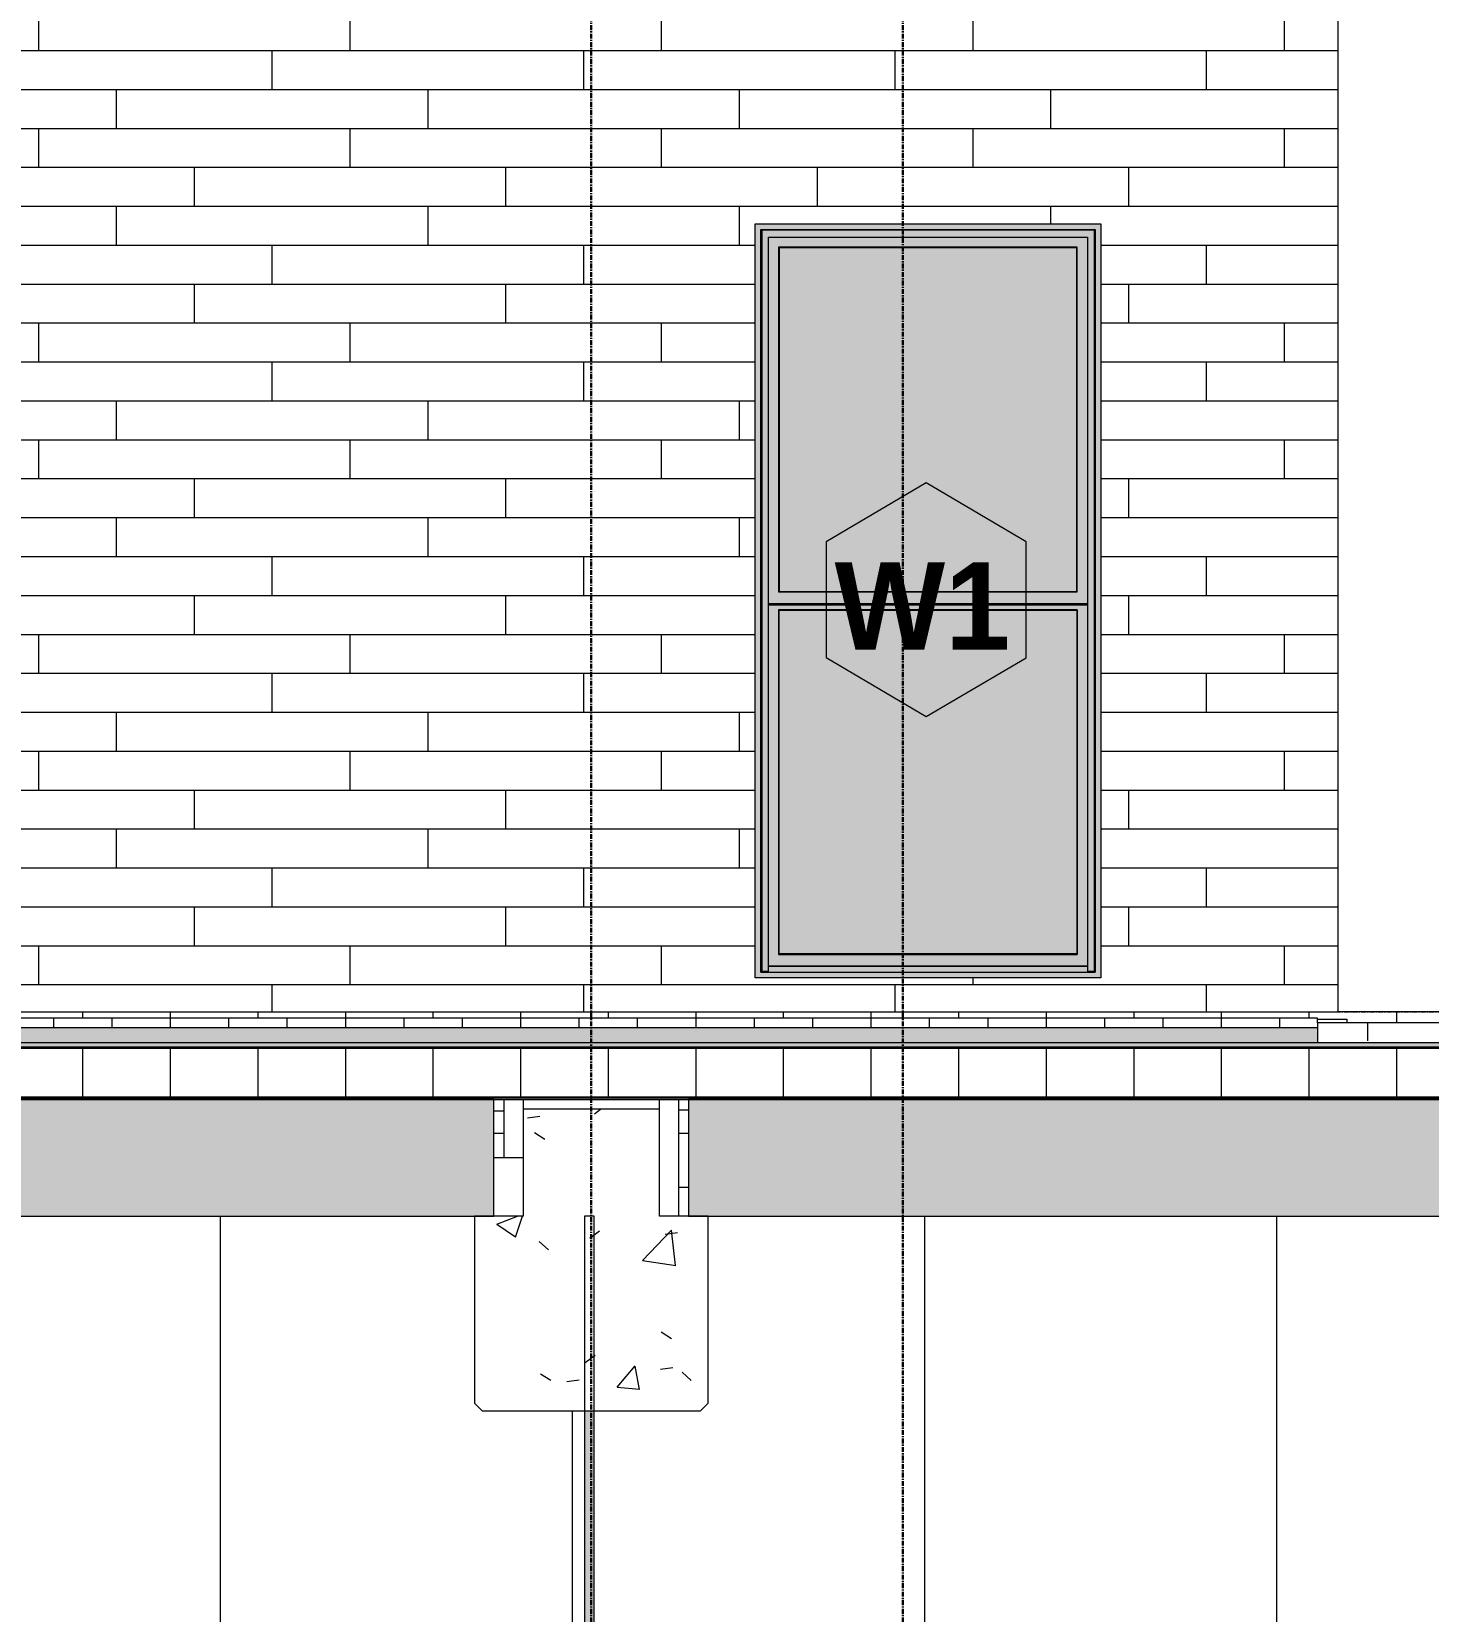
# Model space of a CAD drawing. Header units: inches. Extents: x -4168 to 4202, y -264 to 629.
# Drawn here: x -2230.8 to -2087.3, y -61.6 to 100.8 of the extents above; entities that cross this region are included whole.
import ezdxf

# ---------------------------------------------------------------- set-up
doc = ezdxf.new("R2010")
doc.units = ezdxf.units.IN
doc.header["$MEASUREMENT"] = 0
doc.linetypes.add('Grid Line 1_2_', pattern=[0.875, 0.5, -0.125, 0.125, -0.125])
doc.linetypes.add('Grid Line 1_2__2_', pattern=[0.875, 0.5, -0.125, 0.125, -0.125])
for name, color, linetype, lineweight in [('0-1', 7, 'Continuous', 5), ('0-2', 7, 'Continuous', 9), ('A-FLOR', 192, 'Continuous', 13), ('A-FLOR-1', 192, 'Continuous', 5), ('A-FLOR-2', 192, 'Continuous', 9), ('A-FLOR-LEVL-1', 51, 'Grid Line 1_2_', 9), ('A-FLOR-MCUT', 51, 'Continuous', 13), ('A-FLOR-PATT-1', 252, 'Continuous', 9), ('A-GLAZ-1', 151, 'Continuous', 9), ('A-GLAZ-IDEN', 152, 'Continuous', 9), ('A-WALL-3', 113, 'Continuous', 9), ('A-WALL-PATT-1', 252, 'Continuous', 9), ('A-WALL-PATT-3', 111, 'Continuous', 9), ('C-TOPO', 7, 'Continuous', 9), ('S-BEAM-1', 57, 'Continuous', 9), ('S-BEAM-2', 7, 'Continuous', 9), ('S-BEAM-3', 252, 'Continuous', 9), ('S-BEAM-4', 10, 'Continuous', 9), ('S-FNDN-1', 8, 'Continuous', 13), ('S-FNDN-2', 7, 'Continuous', 9), ('S-FNDN-6', 32, 'Continuous', 9), ('S-GRID-1', 1, 'Grid Line 1_2__2_', 30)]:
    doc.layers.add(name, color=color, linetype=linetype, lineweight=lineweight)
doc.styles.add('Century Gothic_B', font='GOTHICB.TTF', dxfattribs={"height": 9})
pattern_1 = [(0, (-2936.56, 0), (30.72, 7.68), [1.267, -21.773, 1.267, -21.773, -122.88]), (0, (-2936.56, 0), (30.72, 7.68), [-46.08, 1.267, -44.813, 1.267, -21.773, -53.76]), (0, (-2936.56, 0), (30.72, 7.68), [-115.2, 1.267, -14.093, 1.267, -37.133]), (120, (-2925.04, 3.84), (-22.011075, 22.7643), [1.267, -21.773, 1.267, -21.773, -122.88]), (120, (-2925.04, 3.84), (-22.011075, 22.7643), [-46.08, 1.267, -44.813, 1.267, -21.773, -53.76]), (120, (-2925.04, 3.84), (-22.011075, 22.7643), [-115.2, 1.267, -14.093, 1.267, -37.133]), (240, (-2921.2, 19.2), (-8.708925, -30.4443), [1.267, -21.773, 1.267, -21.773, -122.88]), (240, (-2921.2, 19.2), (-8.708925, -30.4443), [-46.08, 1.267, -44.813, 1.267, -21.773, -53.76]), (240, (-2921.2, 19.2), (-8.708925, -30.4443), [-115.2, 1.267, -14.093, 1.267, -37.133])]
pattern_2 = [(90, (-2936.56, 0), (-6, 4e-16), [])]
pattern_3 = [(0, (-2936.56, 0), (0, 9), []), (90, (-2936.56, 0), (-9, 6e-16), [])]

# ---------------------------------------------------------------- blocks, each defined once
blk = doc.blocks.new('CTR  - Topography_rvt-1-BUILDING ELEVATION - WEST')
at = {"layer": 'C-TOPO'}
for p, q in [((-2182.32, -10.18), (-2183.32, -10.19)), ((-2163.32, -10.09), (-2164.32, -10.1))]:
    blk.add_line(p, q, dxfattribs=at)
blk = doc.blocks.new('CTR - 1st Phase - Common Walls_rvt-1-BUILDING ELEVATION - WEST')
at = {"layer": 'A-WALL-PATT-1'}
h = blk.add_hatch(dxfattribs=at)
h.set_pattern_fill('FP_5', color=256, style=0, pattern_type=2)
h.set_pattern_definition([(90, (-2609.524, -152), (-36.188, 2e-15), [])])
h.paths.add_polyline_path([(-2609.02, -152), (-2576.02, -152), (-2576.02, -65), (-2534.02, -65), (-2534.02, -152), (-2501.02, -152), (-2501.02, -41), (-2511.54, -41), (-2512.32, -40.21), (-2512.32, -21), (-2609.02, -21), (-2609.02, -143.04)], flags=0)
h.paths.add_polyline_path([(-2027.46, -152), (-2024.92, -152), (-2024.92, -65), (-1982.92, -65), (-1982.92, -152), (-1953.32, -152), (-1953.32, -21), (-2064.02, -21), (-2064.02, -152), (-2060.98, -152)], flags=0)
h.paths.add_polyline_path([(-2500.02, -152), (-2460.52, -152), (-2460.52, -65), (-2418.52, -65), (-2418.52, -152), (-2392.02, -152), (-2392.02, -21), (-2488.32, -21), (-2488.32, -40.21), (-2489.11, -41), (-2500.02, -41), (-2500.02, -143.04)], flags=0)
h.paths.add_polyline_path([(-2364.52, -152), (-2364.52, -65), (-2322.52, -65), (-2322.52, -152), (-2283.02, -152), (-2283.02, -21), (-2391.02, -21), (-2391.02, -152)], flags=0)
h.paths.add_polyline_path([(-2065.02, -152), (-2065.02, -21), (-2161.32, -21), (-2161.32, -40.21), (-2162.11, -41), (-2173.02, -41), (-2173.02, -152), (-2140.02, -152), (-2140.02, -65), (-2098.02, -65), (-2098.02, -152), (-2071.15, -152)], flags=0)
h.paths.add_polyline_path([(-2282.02, -152), (-2249.02, -152), (-2249.02, -65), (-2207.02, -65), (-2207.02, -152), (-2174.02, -152), (-2174.02, -41), (-2184.54, -41), (-2185.32, -40.21), (-2185.32, -21), (-2282.02, -21), (-2282.02, -149.73)], flags=0)
at = {"layer": 'S-FNDN-1'}
blk.add_hatch(color=256, dxfattribs=at).paths.add_polyline_path([(-2174.02, -152), (-2173.02, -152), (-2173.02, -41), (-2174.02, -41), (-2174.02, -143.77)], flags=0)
at = {"layer": 'S-FNDN-2'}
for p, q in [((-2173.02, -21), (-2174.02, -21)), ((-2174.02, -21), (-2174.02, -152)), ((-2173.02, -152), (-2173.02, -21))]:
    blk.add_line(p, q, dxfattribs=at)
blk = doc.blocks.new('034100 - Precast Structural Concrete - Solid Plank - 12_-1871105-BUILDING ELEVATION - WEST')
at = {"layer": 'S-BEAM-4'}
blk.add_hatch(color=256, dxfattribs=at).paths.add_polyline_path([(-2490.32, -21), (-2183.32, -21), (-2183.32, -9), (-2490.32, -9), (-2490.32, -11.42)], flags=0)
at = {"layer": 'S-BEAM-2'}
for p, q in [((-2183.32, -9), (-2490.32, -9)), ((-2183.32, -21), (-2183.32, -9)), ((-2490.32, -21), (-2183.32, -21))]:
    blk.add_line(p, q, dxfattribs=at)
blk = doc.blocks.new('034100 - Precast Structural Concrete - Inverted Tee - IT 28IT31 _17_F _ 11_B SHELF_-1925191-BUILDING ELEVATION - WEST')
at = {"layer": 'S-BEAM-1'}
h = blk.add_hatch(dxfattribs=at)
h.set_pattern_fill('FP_47', color=256, style=0, pattern_type=2)
h.set_pattern_definition(pattern_1)
h.paths.add_polyline_path([(-2166.32, -21), (-2164.32, -21), (-2164.32, -9), (-2166.32, -9), (-2166.32, -20.33)], flags=0)
h.paths.add_polyline_path([(-2182.32, -15), (-2180.32, -15), (-2180.32, -9), (-2182.32, -9), (-2182.32, -13.74)], flags=0)
at = {"layer": 'S-BEAM-2'}
for p, q in [((-2182.32, -9), (-2182.32, -15)), ((-2164.32, -21), (-2164.32, -9))]:
    blk.add_line(p, q, dxfattribs=at)
blk = doc.blocks.new('034100 - Precast Structural Concrete - Solid Plank - 12_-1979041-BUILDING ELEVATION - WEST')
at = {"layer": 'S-BEAM-4'}
blk.add_hatch(color=256, dxfattribs=at).paths.add_polyline_path([(-2027.46, -21), (-1949.32, -21), (-1949.32, -9), (-2163.32, -9), (-2163.32, -21), (-2060.98, -21)], flags=0)
at = {"layer": 'S-BEAM-2'}
for p, q in [((-1949.32, -9), (-2163.32, -9)), ((-2163.32, -9), (-2163.32, -21)), ((-1949.32, -21), (-1949.32, -9)), ((-2163.32, -21), (-1949.32, -21))]:
    blk.add_line(p, q, dxfattribs=at)
blk = doc.blocks.new('CTR - 1st Phase - Structure_rvt-1-BUILDING ELEVATION - WEST')
at = {"layer": 'S-BEAM-1'}
h = blk.add_hatch(dxfattribs=at)
h.set_pattern_fill('FP_47', color=256, style=0, pattern_type=2)
h.set_pattern_definition(pattern_1)
h.paths.add_polyline_path([(-2183.32, -21), (-2180.32, -21), (-2180.32, -15), (-2183.32, -15), (-2183.32, -19.75)], flags=0)
h.paths.add_polyline_path([(-2166.32, -10), (-2166.32, -9), (-2180.32, -9), (-2180.32, -10), (-2174.14, -10)], flags=0)
at = {"layer": 'S-BEAM-3'}
h = blk.add_hatch(dxfattribs=at)
h.set_pattern_fill('FP_40', color=256, style=0, pattern_type=2)
h.set_pattern_definition([(50, (-2936.56, 0), (27.5427, -2.4099), [2.88, -31.68]), (355, (-2936.56, 0), (-5.3278, 28.8843), [2.304, -25.344]), (100.451, (-2934.265, -0.2), (22.2153, 26.4739), [2.448, -26.924]), (46.184, (-2936.56, 7.68), (40.9819, -6.3564), [4.32, -47.52]), (96.636, (-2933.145, 7.15), (35.8907, 37.4062), [3.671, -40.386]), (351.184, (-2936.56, 7.68), (35.891, 37.4062), [3.456, -38.016]), (21, (-2932.72, 5.76), (22.92104, -15.4607), [2.88, -31.68]), (326, (-2932.72, 5.76), (9.3435, 27.8457), [2.304, -25.344]), (71.451, (-2930.81, 4.472), (32.2648, 12.3844), [2.448, -26.924]), (37.5, (-2936.56, 0), (0.46686, 12.78271), [1.267, -23.77, 1.267, -24.461, -25.44]), (37.5, (-2936.56, 0), (0.46686, 12.78271), [-50.765, 1.267, -24.173]), (7.5, (-2936.56, 0), (10.1016, 15.1451), [1.267, -13.402, 1.267, -23.194, -9.696]), (7.5, (-2936.56, 0), (10.1016, 15.1451), [-39.13, 1.267, -8.429]), (327.5, (-2945.123, 0), (20.49916, -0.86578), [1.267, -8.333, 1.267, -28.685, -39.744]), (327.5, (-2945.123, 0), (20.49916, -0.86578), [-39.552, 1.267, -38.477]), (317.5, (-2948.963, 0), (22.39478, 3.8443), [1.267, -11.213, 1.267, -18.624, -28.224]), (317.5, (-2948.963, 0), (22.39478, 3.8443), [-32.371, 1.267, -26.957])])
h.paths.add_polyline_path([(-2174.02, -41), (-2162.11, -41), (-2161.32, -40.21), (-2161.32, -21), (-2166.32, -21), (-2166.32, -10), (-2180.32, -10), (-2180.32, -21), (-2185.32, -21), (-2185.32, -40.21), (-2184.54, -41)], flags=0)
at = {"layer": 'S-BEAM-2'}
for p, q in [((-2180.32, -9), (-2180.32, -10)), ((-2166.32, -10), (-2166.32, -9)), ((-2166.32, -10), (-2180.32, -10)), ((-2180.32, -10), (-2180.32, -21)), ((-2166.32, -21), (-2166.32, -10)), ((-2180.32, -15), (-2183.32, -15)), ((-2180.32, -21), (-2185.32, -21)), ((-2185.32, -21), (-2185.32, -40.21)), ((-2161.32, -21), (-2166.32, -21)), ((-2161.32, -40.21), (-2161.32, -21)), ((-2185.32, -40.21), (-2184.54, -41)), ((-2162.11, -41), (-2161.32, -40.21)), ((-2184.54, -41), (-2162.11, -41))]:
    blk.add_line(p, q, dxfattribs=at)
at = {"layer": 'S-GRID-1'}
for p, q in [((-2173.32, -159.84), (-2173.32, 470.5)), ((-2141.32, -159.84), (-2141.32, 470.5))]:
    blk.add_line(p, q, dxfattribs=at)
at = {"layer": '0-2'}
for name in ['034100 - Precast Structural Concrete - Solid Plank - 12_-1871105-BUILDING ELEVATION - WEST', '034100 - Precast Structural Concrete - Inverted Tee - IT 28IT31 _17_F _ 11_B SHELF_-1925191-BUILDING ELEVATION - WEST', '034100 - Precast Structural Concrete - Solid Plank - 12_-1979041-BUILDING ELEVATION - WEST']:
    blk.add_blockref(name, (0, 0), dxfattribs=at)
blk = doc.blocks.new('Window-Double_Hung-Marvin-Essential - ESDH3066 - 1st Floor-3357218-BUILDING ELEVATION - WEST')
at = {"layer": 'A-GLAZ-1'}
h = blk.add_hatch(color=256, dxfattribs=at)
h.paths.add_polyline_path([(-2155.89, 3.5), (-2120.97, 3.5), (-2120.97, 81), (-2156.47, 81), (-2156.47, 3.5)], flags=0)
h.paths.add_polyline_path([(-2121.56, 4.09), (-2155.89, 4.09), (-2155.85, 80.41), (-2121.56, 80.41), (-2121.56, 4.17)], flags=0)
for points in [[(-2155.89, 4.09), (-2155.81, 4.17), (-2155.81, 80.33), (-2155.89, 80.41), (-2155.89, 4.17)], [(-2154.5, 80.33), (-2121.6, 80.38), (-2121.6, 80.41), (-2155.85, 80.38), (-2155.81, 80.33), (-2155.1, 80.33)], [(-2122.35, 4.17), (-2121.64, 4.17), (-2121.64, 80.33), (-2155.81, 80.33), (-2155.81, 4.17), (-2155.1, 4.17), (-2155.1, 79.63), (-2122.35, 79.63), (-2122.35, 4.87)], [(-2121.56, 4.09), (-2121.56, 80.41), (-2121.64, 80.33), (-2121.64, 4.17)], [(-2123.44, 78.53), (-2123.44, 78.59), (-2154.07, 78.59), (-2154, 78.53), (-2128.01, 78.53)], [(-2154.07, 43.16), (-2154, 43.22), (-2154, 78.53), (-2154.07, 78.53), (-2154.07, 43.22)], [(-2128.01, 43.22), (-2123.44, 43.22), (-2123.44, 78.53), (-2154, 78.53), (-2154, 43.22)], [(-2123.38, 43.16), (-2123.38, 78.59), (-2123.44, 78.53), (-2123.44, 43.22)], [(-2154.07, 43.16), (-2123.38, 43.16), (-2123.44, 43.22), (-2154, 43.22)], [(-2122.94, 41.81), (-2122.35, 41.81), (-2122.35, 41.94), (-2155.1, 41.94), (-2155.1, 41.81), (-2123.38, 41.81)], [(-2154, 41.28), (-2123.44, 41.28), (-2123.44, 41.34), (-2154.07, 41.34)], [(-2154.07, 5.91), (-2154, 5.97), (-2154, 41.28), (-2154.07, 41.28), (-2154.07, 5.97)], [(-2123.44, 5.97), (-2123.44, 41.28), (-2154, 41.28), (-2154, 5.97), (-2128.01, 5.97)], [(-2123.38, 5.91), (-2123.38, 41.34), (-2123.44, 41.28), (-2123.44, 5.97)], [(-2154, 5.91), (-2123.38, 5.91), (-2123.44, 5.97), (-2154, 5.97), (-2154.07, 5.91)], [(-2128.01, 4.09), (-2121.56, 4.09), (-2121.64, 4.17), (-2122.35, 4.19), (-2122.35, 4.66), (-2155.1, 4.66), (-2155.1, 4.17), (-2155.81, 4.17), (-2155.89, 4.09), (-2144.77, 4.09)], [(-2155.89, 4.09), (-2155.89, 4.09), (-2155.89, 4.17)]]:
    blk.add_hatch(color=256, dxfattribs=at).paths.add_polyline_path(points, flags=0)
h = blk.add_hatch(color=256, dxfattribs=at)
h.paths.add_polyline_path([(-2122.35, 41.94), (-2122.35, 79.63), (-2155.1, 79.63), (-2155.1, 41.94), (-2122.79, 41.94)], flags=0)
h.paths.add_polyline_path([(-2128.01, 43.16), (-2154.07, 43.16), (-2154.07, 78.59), (-2123.38, 78.59), (-2123.38, 43.16)], flags=0)
h = blk.add_hatch(color=256, dxfattribs=at)
h.paths.add_polyline_path([(-2122.94, 4.69), (-2122.35, 4.69), (-2122.35, 41.81), (-2155.1, 41.78), (-2155.1, 4.69), (-2123.38, 4.69)], flags=0)
h.paths.add_polyline_path([(-2154.07, 5.91), (-2154.07, 41.34), (-2123.38, 41.34), (-2123.38, 5.91), (-2144.77, 5.91)], flags=0)
for p, q in [((-2155.89, 80.41), (-2121.56, 80.41)), ((-2155.89, 80.41), (-2155.81, 80.33)), ((-2155.89, 4.09), (-2155.89, 80.41)), ((-2121.64, 80.33), (-2155.81, 80.33)), ((-2155.81, 80.33), (-2155.81, 4.17)), ((-2155.1, 79.63), (-2122.35, 79.63)), ((-2155.1, 4.17), (-2155.1, 79.63)), ((-2122.35, 79.63), (-2122.35, 4.17)), ((-2121.56, 80.41), (-2121.64, 80.33)), ((-2121.64, 80.33), (-2121.64, 4.17)), ((-2121.56, 80.41), (-2121.56, 4.09)), ((-2154, 78.53), (-2154.07, 78.59)), ((-2154.07, 78.59), (-2154.07, 43.16)), ((-2123.38, 78.59), (-2154.07, 78.59)), ((-2154, 78.53), (-2154, 43.22)), ((-2123.44, 78.53), (-2154, 78.53)), ((-2123.44, 78.53), (-2123.38, 78.59)), ((-2123.44, 43.22), (-2123.44, 78.53)), ((-2123.38, 43.16), (-2123.38, 78.59)), ((-2154, 43.22), (-2154.07, 43.16)), ((-2154.07, 43.16), (-2123.38, 43.16)), ((-2154, 43.22), (-2123.44, 43.22)), ((-2123.38, 43.16), (-2123.44, 43.22)), ((-2122.35, 41.94), (-2155.1, 41.94)), ((-2122.35, 41.81), (-2155.1, 41.81)), ((-2123.38, 41.34), (-2154.07, 41.34)), ((-2154.07, 41.34), (-2154, 41.28)), ((-2154.07, 41.34), (-2154.07, 5.91)), ((-2154, 41.28), (-2123.44, 41.28)), ((-2154, 5.97), (-2154, 41.28)), ((-2123.44, 41.28), (-2123.38, 41.34)), ((-2123.44, 41.28), (-2123.44, 5.97)), ((-2123.38, 41.34), (-2123.38, 5.91)), ((-2154.07, 5.91), (-2154, 5.97)), ((-2154.07, 5.91), (-2123.38, 5.91)), ((-2123.44, 5.97), (-2154, 5.97)), ((-2123.38, 5.91), (-2123.44, 5.97)), ((-2155.81, 4.17), (-2155.89, 4.09)), ((-2155.89, 4.09), (-2121.56, 4.09)), ((-2155.1, 4.17), (-2155.81, 4.17)), ((-2122.35, 4.69), (-2155.1, 4.69)), ((-2122.35, 4.66), (-2155.1, 4.66)), ((-2121.64, 4.17), (-2122.35, 4.17)), ((-2121.56, 4.09), (-2121.64, 4.17))]:
    blk.add_line(p, q, dxfattribs=at)
blk = doc.blocks.new('Window Tag - ONE-2920521-BUILDING ELEVATION - WEST')
at = {"layer": 'A-GLAZ-IDEN'}
for p, q in [((-2120.31, 200.37), (-2130.59, 194.32)), ((-2110.03, 194.32), (-2120.31, 200.37)), ((-2130.59, 194.32), (-2130.59, 182.43)), ((-2110.03, 182.38), (-2110.03, 194.32)), ((-2130.59, 182.43), (-2120.31, 176.37)), ((-2120.31, 176.37), (-2110.03, 182.38))]:
    blk.add_line(p, q, dxfattribs=at)

msp = doc.modelspace()

# ---------------------------------------------------------------- hatches: boundary and pattern name
at = {"layer": 'A-FLOR'}
msp.add_hatch(color=256, dxfattribs=at).paths.add_polyline_path([(-2094.4975, -9), (-1940.3237, -9), (-1940.3237, -8.875), (-3491.3237, -8.8969), (-3491.3237, -9), (-2095.6987, -9)], flags=0)
at = {"layer": 'A-FLOR-1'}
msp.add_hatch(color=256, dxfattribs=at).paths.add_polyline_path([(-2638.1112, -8.875), (-1940.3237, -8.875), (-1940.3237, -8.75), (-3491.3237, -8.75), (-3491.3237, -8.875), (-2639.1487, -8.875)], flags=0)
at = {"layer": 'A-FLOR-PATT-1'}
h = msp.add_hatch(dxfattribs=at)
h.set_pattern_fill('FP_8', color=256, style=0, pattern_type=2)
h.set_pattern_definition(pattern_2)
h.paths.add_polyline_path([(-2128.0145, -1.625), (-2098.6987, -1.625), (-2098.6987, -0.625), (-2253.9237, -0.625), (-2253.9237, -1.625), (-2161.5315, -1.625)], flags=0)
h.paths.add_polyline_path([(-3807.0408, -1.625), (-2632.3237, -1.625), (-2632.3498, -0.625), (-3819.3237, -0.625), (-3819.3237, -1.625), (-3807.6737, -1.625)], flags=0)
h = msp.add_hatch(dxfattribs=at)
h.set_pattern_fill('FP_6', color=256, style=0, pattern_type=2)
h.set_pattern_definition([(0, (-2936.56, 0), (24, 24), [24, -24]), (0, (-2936.56, 9), (24, 24), [24, -24]), (0, (-2936.56, 18), (24, 24), [24, -24]), (90, (-2933.56, 21), (-24, 24), [24, -24]), (90, (-2924.56, 21), (-24, 24), [24, -24]), (90, (-2915.56, 21), (-24, 24), [24, -24])])
h.paths.add_polyline_path([(-2303.9787, -3.125), (-2253.9237, -3.125), (-2253.9237, -1.125), (-2632.3237, -1.125), (-2632.3237, -3.125), (-2312.358, -3.125)], flags=0)
h.paths.add_polyline_path([(-1940.3237, -3.125), (-1940.3237, -1.125), (-2098.6987, -1.125), (-2098.6987, -3.125), (-1943.671, -3.125)], flags=0)
h = msp.add_hatch(dxfattribs=at)
h.set_pattern_fill('FP_10', color=256, style=0, pattern_type=2)
h.set_pattern_definition([(216.87, (-2930.162, 15.994), (47.980943, 31.987086), [7.997, -71.971]), (206.565, (-2920.566, 11.196), (-15.993714, -15.99413), [17.881, -17.881]), (198.435, (-2920.566, 3.199), (-31.98674, -15.99388), [10.115, -40.461])])
h.paths.add_polyline_path([(-2128.0145, -3.125), (-2098.6987, -3.125), (-2098.6987, -1.625), (-2253.9237, -1.625), (-2253.9237, -3.125), (-2161.5315, -3.125)], flags=0)
h.paths.add_polyline_path([(-3491.3237, -3.125), (-2632.3237, -3.125), (-2632.3237, -1.625), (-3819.3237, -1.625), (-3819.3237, -3), (-3491.3237, -3)], flags=0)
h = msp.add_hatch(dxfattribs=at)
h.set_pattern_fill('FP_7', color=256, style=0, pattern_type=2)
h.set_pattern_definition([(0, (-2936.56, 0), (15.36, 3.84), [1.267, -10.253, 1.267, -10.253, -61.44]), (0, (-2936.56, 0), (15.36, 3.84), [-23.04, 1.267, -21.773, 1.267, -10.253, -26.88]), (0, (-2936.56, 0), (15.36, 3.84), [-57.6, 1.267, -6.413, 1.267, -17.933]), (120, (-2930.8, 1.92), (-11.005538, 11.38215), [1.267, -10.253, 1.267, -10.253, -61.44]), (120, (-2930.8, 1.92), (-11.005538, 11.38215), [-23.04, 1.267, -21.773, 1.267, -10.253, -26.88]), (120, (-2930.8, 1.92), (-11.005538, 11.38215), [-57.6, 1.267, -6.413, 1.267, -17.933]), (240, (-2928.88, 9.6), (-4.354462, -15.22215), [1.267, -10.253, 1.267, -10.253, -61.44]), (240, (-2928.88, 9.6), (-4.354462, -15.22215), [-23.04, 1.267, -21.773, 1.267, -10.253, -26.88]), (240, (-2928.88, 9.6), (-4.354462, -15.22215), [-57.6, 1.267, -6.413, 1.267, -17.933])])
h.paths.add_polyline_path([(-1940.3237, -3.625), (-1940.3237, -3.125), (-3491.3237, -3.125), (-3491.3237, -3.625), (-1943.671, -3.625)], flags=0)
h = msp.add_hatch(dxfattribs=at)
h.set_pattern_fill('FP_9', color=256, style=0, pattern_type=2)
h.set_pattern_definition(pattern_3)
h.paths.add_polyline_path([(-2848.63, -8.75), (-1940.3237, -8.75), (-1940.3237, -3.75), (-3819.3237, -3.75), (-3819.3237, -8.75), (-2865.3885, -8.75)], flags=0)
h = msp.add_hatch(dxfattribs=at)
h.set_pattern_fill('FP_8', color=256, style=0, pattern_type=2)
h.set_pattern_definition(pattern_2)
h.paths.add_polyline_path([(-1943.671, -3.75), (-1940.3237, -3.75), (-1940.3237, -3.625), (-3491.3237, -3.625), (-3491.3237, -3.75), (-1947.8606, -3.75)], flags=0)
at = {"layer": 'A-WALL-PATT-3'}
h = msp.add_hatch(dxfattribs=at)
h.set_pattern_fill('FP_62', color=256, style=0, pattern_type=2)
h.set_pattern_definition([(0, (-2518.099, -29.2), (0, 4), []), (90, (-2518.099, -29.2), (-8, 8), [4, -28]), (90, (-2502.099, -25.2), (-8, 8), [4, -28])])
h.paths.add_polyline_path([(-2518.0987, 0), (-2349.4737, 0), (-2349.4737, 81), (-2311.9737, 81), (-2311.9737, 0), (-2096.5737, 0), (-2096.5737, 109.25), (-2518.0987, 109.25), (-2518.0987, 0.5411)], flags=0)
h.paths.add_polyline_path([(-2156.4737, 3.5), (-2156.4737, 81), (-2120.9737, 81), (-2120.9737, 3.5), (-2144.773, 3.5)], flags=0)
h.paths.add_polyline_path([(-2408.9737, 3.5), (-2444.4737, 3.5), (-2444.4737, 81), (-2408.9737, 81), (-2408.9737, 12.5063)], flags=0)
h.paths.add_polyline_path([(-2311.5987, 3.5), (-2311.5987, 81), (-2274.2237, 81), (-2274.2237, 3.5), (-2309.7237, 3.5)], flags=0)
h.paths.add_polyline_path([(-2359.263, 85.7022), (-2359.6446, 85.7149), (-2359.452, 85.7022), (-2359.2642, 85.7022)], flags=0)
h.paths.add_polyline_path([(-2360.8757, 77.384), (-2363.7313, 77.384), (-2363.7313, 77.9781), (-2363.4851, 77.9781), (-2363.4288, 79.2383), (-2363.4131, 79.4177), (-2363.0833, 81), (-2362.7715, 81.9544), (-2361.9525, 82.8954), (-2361.1853, 83.4062), (-2361.1853, 83.6562), (-2360.9912, 83.6562), (-2360.9327, 83.7238), (-2361.1178, 83.7238), (-2361.0883, 85.2238), (-2360.9327, 85.2238), (-2361.0252, 85.2913), (-2361.1853, 85.2913), (-2361.1853, 85.5413), (-2361.0883, 85.5413), (-2360.9912, 85.6382), (-2360.3422, 85.7271), (-2360.4873, 85.7102), (-2360.5047, 85.744), (-2360.5306, 85.7609), (-2360.6265, 85.744), (-2360.6352, 85.8142), (-2360.6799, 85.832), (-2360.6352, 85.9275), (-2360.3278, 87.8305), (-2360.8612, 88.0514), (-2361.3272, 88.409), (-2361.6848, 88.875), (-2361.9096, 89.4177), (-2361.9862, 90), (-2361.9096, 90.5823), (-2361.6848, 91.125), (-2361.3272, 91.591), (-2360.8612, 91.9486), (-2360.3186, 92.1733), (-2359.7362, 92.25), (-2359.1539, 92.1733), (-2358.6112, 91.9486), (-2358.1452, 91.591), (-2357.7877, 91.125), (-2357.5629, 90.5823), (-2357.4862, 90), (-2357.5629, 89.4177), (-2357.7877, 88.875), (-2358.1452, 88.409), (-2358.6112, 88.0514), (-2359.1441, 87.8267), (-2358.7926, 85.8641), (-2358.7945, 85.7994), (-2358.8911, 85.7967), (-2358.8911, 85.751), (-2358.8911, 85.7082), (-2359.2385, 85.707), (-2359.0455, 85.702), (-2358.4472, 85.6186), (-2358.3547, 85.5413), (-2358.2871, 85.5413), (-2358.2871, 85.2913), (-2358.4813, 85.2913), (-2358.5398, 85.2238), (-2358.3547, 85.2238), (-2358.3842, 83.7238), (-2358.5398, 83.7238), (-2358.4438, 83.6562), (-2358.2871, 83.6562), (-2358.2871, 83.4062), (-2357.3367, 82.7216), (-2356.6917, 81.926), (-2356.3028, 80.662), (-2356.0594, 79.4177), (-2355.9874, 77.9781), (-2355.7412, 77.9781), (-2355.7412, 77.384), (-2360.7609, 77.384)], flags=0)
h = msp.add_hatch(dxfattribs=at)
h.set_pattern_fill('FP_9', color=256, style=0, pattern_type=2)
h.set_pattern_definition(pattern_3)
h.paths.add_polyline_path([(-2640.3237, -152), (-2640.1362, -152), (-2640.1362, -36), (-2610.0237, -36), (-2610.0237, -35), (-2640.3237, -35), (-2640.3237, -143.0419)], flags=0)
h.paths.add_polyline_path([(-2813.5112, -96), (-2747.3237, -96), (-2747.3237, -95), (-2749.3237, -95), (-2749.3237, -93.7656), (-2813.5112, -93.7656), (-2813.5112, -95.1809)], flags=0)
h.paths.add_polyline_path([(-2163.3237, -21), (-2163.3237, -12.5), (-2164.3237, -12.5), (-2164.3237, -21)], flags=0)
h.paths.add_polyline_path([(-3471.3237, -15), (-3471.3237, -9), (-3472.3237, -9), (-3472.3237, -15)], flags=0)
h.paths.add_polyline_path([(-2182.3237, -15), (-2182.3237, -12.5), (-2183.3237, -12.5), (-2183.3237, -15)], flags=0)
h.paths.add_polyline_path([(-3491.3237, -15), (-3490.3237, -15), (-3490.3237, -9), (-3491.3237, -9), (-3491.3237, -12.5)], flags=0)
h.paths.add_polyline_path([(-3145.3237, -15), (-3144.3237, -15), (-3144.3237, -9), (-3145.3237, -9), (-3145.3237, -12.727)], flags=0)
h.paths.add_polyline_path([(-2837.3237, -14), (-2836.3237, -14), (-2836.3237, -12.5), (-2837.3237, -12.5)], flags=0)
h.paths.add_polyline_path([(-2002.3257, -1.125), (-1941.3237, -1.1226), (-1941.3237, 0), (-2002.9577, 0), (-2002.9577, -1.125)], flags=0)
h.paths.add_polyline_path([(-2060.9805, -1.125), (-2010.9577, -1.125), (-2010.9577, 0), (-2311.9737, 0), (-2311.9737, -0.625), (-2098.6987, -0.625), (-2098.6987, -0.75), (-2095.6987, -0.75), (-2095.6987, -1.125), (-2094.4975, -1.125)], flags=0)
h.paths.add_polyline_path([(-2484.3237, -1.125), (-2369.1237, -1.125), (-2369.1237, -0.625), (-2349.4737, -0.625), (-2349.4737, 0), (-2518.0987, 0), (-2518.0735, -0.625), (-2484.3237, -0.625), (-2484.3237, -0.75)], flags=0)

# ---------------------------------------------------------------- linework, layer by layer
at = {"layer": 'A-FLOR-2'}
for p, q in [((-2098.6987, -0.625), (-2369.1237, -0.625)), ((-2098.6987, -1.125), (-2098.6987, -0.625)), ((-1940.3237, -1.125), (-2098.6987, -1.125)), ((-3819.3237, -9), (-1943.3237, -9))]:
    msp.add_line(p, q, dxfattribs=at)
at = {"layer": 'A-FLOR-LEVL-1'}
msp.add_line((-4167.9645, 0), (-1830.9484, 0), dxfattribs=at)
at = {"layer": 'A-FLOR-MCUT'}
for p, q in [((-2098.6987, -1.125), (-2098.6987, -3.125)), ((-3819.3237, -3.125), (-1940.3237, -3.125)), ((-2098.6987, -1.625), (-2253.9237, -1.625)), ((-1940.3237, -3.625), (-3819.3237, -3.625)), ((-1940.3237, -3.75), (-3819.3237, -3.75)), ((-1940.3237, -8.75), (-3819.3237, -8.75)), ((-1940.3237, -8.875), (-3819.3237, -8.875))]:
    msp.add_line(p, q, dxfattribs=at)
at = {"layer": 'A-WALL-3'}
for p, q in [((-2096.5737, 0), (-2096.5737, 109.25)), ((-2156.4737, 81), (-2120.9737, 81)), ((-2156.4737, 3.5), (-2156.4737, 81)), ((-2120.9737, 81), (-2120.9737, 3.5)), ((-2120.9737, 3.5), (-2156.4737, 3.5)), ((-2311.9737, 0), (-2096.5737, 0))]:
    msp.add_line(p, q, dxfattribs=at)
at = {"layer": 'S-FNDN-6'}
for p, q in [((-2010.9577, 0), (-2096.5737, 0)), ((-2098.6987, -0.75), (-2095.6987, -0.75)), ((-2095.6987, -0.75), (-2095.6987, -1.125)), ((-2182.3237, -12.5), (-2183.3237, -12.5)), ((-2163.3237, -12.5), (-2164.3237, -12.5))]:
    msp.add_line(p, q, dxfattribs=at)

# ---------------------------------------------------------------- block references
at = {"layer": '0-1'}
for name in ['CTR - 1st Phase - Structure_rvt-1-BUILDING ELEVATION - WEST', 'CTR  - Topography_rvt-1-BUILDING ELEVATION - WEST', 'CTR - 1st Phase - Common Walls_rvt-1-BUILDING ELEVATION - WEST']:
    msp.add_blockref(name, (0, 0), dxfattribs=at)
at = {"layer": 'A-GLAZ-1'}
msp.add_blockref('Window-Double_Hung-Marvin-Essential - ESDH3066 - 1st Floor-3357218-BUILDING ELEVATION - WEST', (0, 0), dxfattribs=at)
at = {"layer": 'A-GLAZ-IDEN'}
msp.add_blockref('Window Tag - ONE-2920521-BUILDING ELEVATION - WEST', (-18.6055, -146), dxfattribs=at)

# ---------------------------------------------------------------- texts
at = {"layer": 'A-GLAZ-IDEN', "insert": (-2148.3215, 46.2225), "char_height": 9, "width": 22.725, "attachment_point": 1, "style": 'Century Gothic_B'}
msp.add_mtext('W1', dxfattribs=at)

doc.saveas('drawing.dxf')
